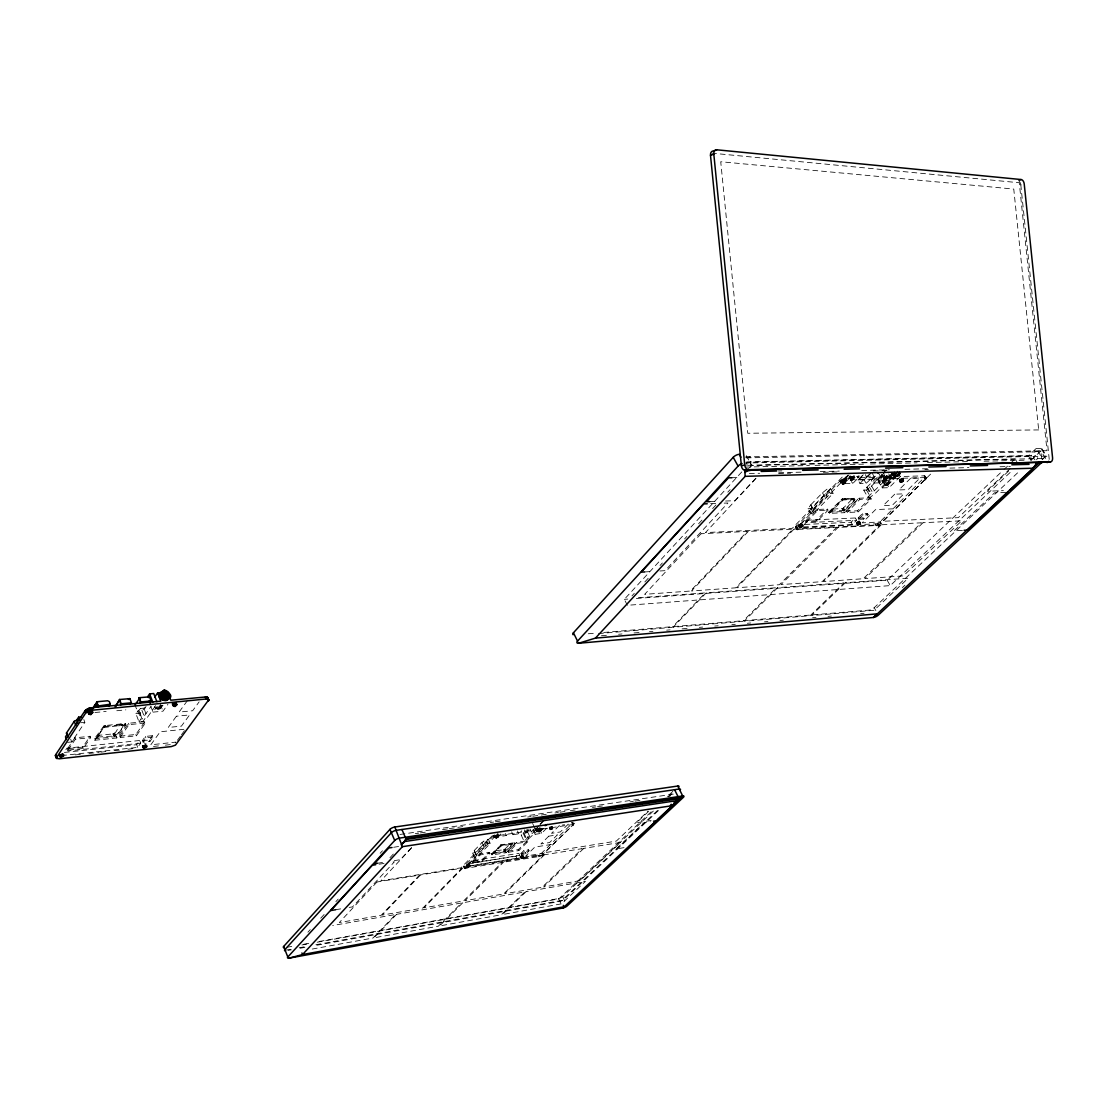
<?xml version="1.0" encoding="UTF-8"?>
<svg xmlns="http://www.w3.org/2000/svg" width="1108" height="1108" viewBox="0 0 1108 1108"><rect width="100%" height="100%" fill="white"/><g stroke="black" fill="none" stroke-linecap="round" stroke-linejoin="round"><path stroke-width="0.75" stroke-dasharray="5 3.75" d="M795.35 527.436L840.39 480.498L844.185 478.448L849.545 478.074L849.282 474.556L842.676 481.301L843.022 480.083L925.111 477.562L926.357 478.282L881.275 523.281L877.855 525.441L796.486 529.499L795.35 527.436L796.763 528.087L876.913 523.724L880.278 521.577L925.319 476.551L924.072 475.831L900.264 476.551L889.087 487.672L882.203 487.908L878.118 480.927L883.685 475.346M892.037 473.615C893.006 476.675 900.098 478.199 897.909 473.435M882.397 481.149C889.89 474.903 889.544 493.877 882.397 481.149L888.616 474.986M879.71 482.853L873.547 483.046C866.373 477.603 880.514 477.271 879.71 482.853L887.245 475.775L880.126 476.426M848.922 477.008L850.459 478.047L857.44 477.839L859.046 476.149L851.581 476.911L850.044 475.858M830.972 511.134L841.18 500.428C843.714 498.461 856.235 497.409 854.406 499.902L843.659 510.497L830.972 511.134L832.454 508.406L832.579 509.14L843.077 508.392L852.19 499.099L842.094 499.306L841.18 500.428M798.466 525.898L800.101 524.236L802.04 524.139L800.419 525.801L798.466 525.898L800.101 527.962L803.037 525.912L801.084 526.009L799.56 527.837M845.82 482.257C844.158 475.914 837.87 485.65 844.116 484.002C848.548 481.675 842.163 481.301 842.26 484.251M495.705 838.091C500.359 833.23 496.245 842.26 494.182 835.155L463.656 866.941L539.97 854.725L572.961 822.635L573.75 824.394L540.635 856.276L464.349 868.52L493.988 837.482L496.758 835.764L573.75 824.394M856.332 522.879C865.016 522.574 853.562 517.921 857.578 525.095C863.492 524.195 858.243 521.065 857.578 525.095M899.253 480.443C909.433 474.404 896.524 481.98 900.361 482.368C905.859 482.312 902.452 477.742 900.361 482.368M535.649 827.995C534.25 832.62 543.363 833.451 540.011 828.438M510.733 843.41L512.755 843.631L500.65 845.529L493.337 852.925L505.248 851.096L512.755 843.631L510.677 843.507L504.251 849.697L494.57 850.861L493.337 852.925L494.57 851.276M94.859 740.241L116.783 737.956L125.897 724.881L125.37 723.51L104.097 725.643L94.346 738.87L94.859 740.241L104.415 726.613L122.06 724.646C125.703 724.674 117.531 735.31 114.166 736.017L96.908 737.097M122.85 724.757C117.988 721.059 118.611 732.956 112.808 733.939L98.529 735.31L97.005 737.693L104.027 726.543L105.842 725.657M466.149 865.583L469.099 864.295L466.191 865.708L467.257 867.384L469.792 865.86L466.884 867.273M845.57 478.199L846.609 479.986L840.834 482.825L797.248 527.394L796.486 529.499M497.104 836.665L496.384 835.072L494.805 836.263L497.035 835.931L497.852 835.1L497.132 834.864M520.137 856.83L523.031 855.584L520.137 856.83L521.217 858.617L523.724 857.121L520.995 858.589M552.199 826.79C546.909 831.512 550.981 823.327 550.205 829.103C549.942 831.374 555.343 826.776 551.147 828.479M871.622 479.75L878.256 472.894M870.805 473.255L864.074 479.792L858.091 479.986L860.002 483.49L866.234 483.282L873.852 476.094L871.844 472.645M104.664 726.502L105.274 725.754M103.681 727.208L104.332 726.225M104.194 726.737L104.761 725.948M900.527 473.462L897.854 476.315L900.527 473.462L898.339 475.429M831.055 511.19L832.26 509.098M831.194 511.217L832.579 509.14M493.656 853.049L494.874 851.249M96.825 737.263L98.446 734.715M97.172 737.734L98.709 735.352M97.407 737.748L99.208 735.338M139.663 740.49L66.868 748.205L64.001 752.47L136.686 744.687L139.663 740.49L140.688 743.191L137.697 747.374L64.998 755.227M67.491 742.374L71.688 741.945L84.859 722.347L83.82 719.563M67.56 748.689L74.859 737.831L90.108 736.266L90.621 737.651L83.252 748.454L68.073 750.074L67.56 748.689L82.754 747.083L90.108 736.266M68.073 750.074L75.372 739.23L90.621 737.651M94.346 738.87L116.271 736.598L125.37 723.51M119.706 735.837L128.473 723.275L144.913 721.627L145.425 722.998L136.339 735.837L120.55 737.485L119.706 735.837L120.55 737.485M155.674 705.588L147.392 717.319L145.037 718.483L142.987 721.391L138.985 721.793L135.868 713.594L141.062 707.874M120.218 737.208L128.999 724.646L145.425 722.998M135.868 713.594L139.857 713.206L146.076 706.516M138.985 721.793L140.951 719.009L142.239 718.884L151.117 706.267M120.038 736.128L135.827 734.479L144.913 721.627M150.923 706.682L153.042 712.139L156.934 706.655M154.4 706.738L156.408 708.649L158.209 706.101M156.408 708.649L157.267 709.023L159.968 705.2M157.267 709.023L158.139 709.217L160.854 705.394M158.139 709.217L161.713 705.408M158.998 709.231L162.502 705.242M159.787 709.051L163.693 704.397M153.042 712.139L163.001 711.17L167.89 704.328M143.126 742.125L142.378 740.573L145.328 736.446L152.599 735.67L153.112 737.028L149.982 741.39L143.126 742.125L145.84 737.79L153.112 737.028M142.378 740.573L149.455 740.047L152.599 735.67M187.391 700.63L179.122 712.07L192.653 710.754L199.121 701.876M177.405 740.283L180.466 736.1M181.49 734.715L184.551 730.532M893.228 474.986L895.153 472.41M895.832 473.033L893.948 475.567L896.566 473.573L899.89 474.21L897.397 476.565L899.377 474.39L896.164 476.592L898.062 474.266M892.591 474.321L894.544 471.717M896.566 473.573L894.696 476.038L897.328 473.989L895.444 476.385L900.541 472.257M841.221 482.465L843.548 481.952L844.698 480.29M307.913 932.188L310.24 929.64M320.724 918.186L324.228 914.377M335.876 901.649L338.203 899.1M380.141 853.285L382.482 850.75M627.363 605.3L624.33 599.331L742.055 471.634M749.59 467.811L751.764 465.457L1042.42 458.49L1036.146 448.505L1028.362 455.859L746.57 462.258M389.947 857.717L393.465 853.908M631.962 595.855L634.302 593.32M644.828 581.949L649.496 576.88M660.022 565.509L662.349 562.975M684.564 538.945L686.891 536.424M698.58 523.779L702.084 519.984M712.61 508.6L716.114 504.805M727.804 492.16L730.13 489.639M411.525 847.648L400.32 859.683L393.825 860.694M755.808 478.254L734.909 500.691L724.909 501.065M411.539 847.897L380.847 880.818L460.997 867.813L494.944 833.008M755.961 478.421L705.477 532.588L792.275 528.308L844.628 474.653M474.169 850.584L481.98 842.551L485.719 839.656L488.393 839.255L490.29 843.465L477.174 856.858L474.473 857.287L472.604 853.091L474.169 850.584L476.44 855.265L474.473 857.287M810.821 504.763L822.468 492.797L827.579 488.711L830.446 488.614L833.174 493.351L813.646 513.281L810.737 513.406L808.064 508.697L810.821 504.763L813.674 510.414L810.737 513.406M488.393 839.255L475.304 852.661L472.604 853.091M808.064 508.697L810.973 508.572L830.446 488.614M476.038 854.78L485.65 845.903L483.753 841.678M813.494 509.486L825.169 497.534L827.357 496.467L824.643 491.717M842.495 480.456L848.271 474.515M847.966 475.083L842.482 480.706L844.116 484.002M842.537 480.997L848.035 475.374M469.778 866.165L468.698 863.825L471.565 860.888L518.835 853.298L519.763 855.348L516.854 858.257L469.612 865.916L472.493 862.98L519.763 855.348M855.362 517.976L804.727 520.317L800.475 524.68L851.082 522.242L855.362 517.976L856.692 520.275L852.398 524.541L801.79 527.02L806.056 522.671L856.692 520.275M472.382 861.332L479.681 853.88L489.501 852.329L489.971 853.368L482.659 860.805L472.839 862.384L472.382 861.332L482.188 859.753L489.501 852.329M806.028 520.552L816.859 509.486L827.413 509.043L828.078 510.22L817.233 521.231L806.693 521.73L806.028 520.552L816.568 520.067L827.413 509.043M849.116 477.285L850.224 476.135M849.351 477.534L850.473 476.398M472.839 862.384L480.138 854.933L489.971 853.368M500.719 833.992L497.963 836.803L506.19 835.543L508.96 832.745M806.693 521.73L817.524 510.663L828.078 510.22M849.545 478.074L844.047 483.67L852.869 483.393L858.354 477.811L893.38 476.759L891.718 473.961M849.628 477.756L850.75 476.62M849.919 477.922L851.041 476.772M850.196 478.019L851.318 476.883M850.459 478.047L851.581 476.911M854.185 475.387L849.794 479.875L852.869 483.393M850.071 479.902L854.476 475.429M850.39 480.013L854.794 475.54M850.709 480.193L856.207 474.598M851.013 480.443L856.512 474.833M851.276 480.72L856.789 475.124M851.498 481.024L856.996 475.429M857.869 477.022L858.991 475.886M857.44 477.839L859.046 476.149M862.55 475.471L858.063 480.027L863.534 474.543L858.118 480.249M500.22 845.861L500.858 844.808L514.611 842.648L515.095 843.687L506.148 852.689L491.952 854.947L491.481 853.908L501.439 844.601M828.618 512.187L842.329 498.766L857.052 498.212L857.73 499.376L844.49 512.685L829.283 513.35L828.618 512.187L843.811 511.522L857.052 498.212M491.952 854.947L501.328 845.847L515.095 843.687M829.283 513.35L843.008 499.943L857.73 499.376M511.633 831.803L512.949 834.698L514.901 832.717M860.002 483.49L866.608 476.301L873.852 476.094M866.234 483.282L863.935 479.764L870.639 473.061M864.074 479.792L870.916 473.407M512.949 834.698L518.779 833.798L521.716 830.834M871.664 479.819L878.229 473.199M532.616 823.438L535.51 829.684L536.341 829.56L524.015 841.194L521.162 834.975L527.477 829.324M897.702 471.177L875.666 493.005L870.569 497.021L867.799 497.118L863.741 490.151L879.253 475.401M491.481 853.908L505.677 851.65L514.611 842.648M528.571 829.795L523.752 834.573L521.162 834.975M863.741 490.151L866.511 490.055L871.594 486.038L882.106 475.069M873.547 483.046L881.913 474.903M883.367 473.158L886.4 470.097L888.893 474.307M508.614 852.232L508.004 851.027L516.605 842.385L527.256 840.723L527.74 841.761L518.876 850.598L508.614 852.232L517.076 843.423L527.74 841.761M846.429 510.996L859.157 498.212L870.528 497.769L871.207 498.932L858.118 512.007L847.149 512.492L846.429 510.996L857.454 510.843L870.528 497.769M884.35 472.95L877.633 479.432M523.059 833.064L526.605 840.778L528.599 838.784L525.746 832.579L529.776 829.421M871.207 498.932L859.836 499.376L847.149 512.492M524.306 829.878L525.621 832.745L531.411 831.859L535.344 827.925M882.425 480.595L888.228 474.778M883.395 479.653L888.048 475M540.025 824.047L543.377 820.682M535.593 829.103L538.945 825.751M540.067 824.629L543.419 821.263M882.536 481.772L889.502 474.792M535.51 829.684L537.435 827.759M867.799 497.118L891.677 474.03M881.553 474.459L884.849 480.069L887.716 477.188L890.541 477.105M882.827 482.437L894.447 470.817M536.078 830.308L538.322 828.078M883.256 483.116L894.876 471.482M536.494 830.861L540.081 827.357M883.796 483.753L895.43 472.133M508.004 851.027L518.406 849.573L527.256 840.723M528.599 838.784L540.372 827.981M537.574 831.72L540.939 828.369M885.112 484.805L896.746 473.185M532.99 829.657L535.15 834.324L541.604 827.884M882.203 487.908L898.2 471.842M538.183 831.983L546.022 824.158M885.804 485.166L899.724 471.357M538.779 832.122L546.632 824.283M886.469 485.373L899.945 472.008M539.347 832.108L547.435 824.075M887.092 485.442L900.015 472.604M539.845 831.956L547.269 824.56M887.605 485.346L899.904 473.102M468.698 863.825L515.926 856.207L518.835 853.298M521.563 854.559L520.995 853.395L523.862 850.542L528.613 849.781L529.084 850.805L526.037 853.839L521.563 854.559L524.333 851.567L529.084 850.805M858.146 517.935L862.37 513.724L867.439 513.503L868.104 514.652L863.617 519.098L858.852 519.333L858.146 517.935L858.852 519.333M535.15 834.324L541.618 833.313L548.072 826.887M858.811 519.084L863.035 514.888L868.104 514.652M520.995 853.395L525.566 852.814L528.613 849.781M858.188 518.17L862.952 517.948L867.439 513.503M559.443 825.488L551.507 833.327L560.329 831.956L568.279 824.13L562.379 825.031M574.65 823.244L544.637 852.689L616.325 841.083L648.069 811.056M930.609 474.127L882.508 521.3L958.309 517.644L1010.399 468.365M160.452 708.704L161.145 705.27M636.352 598.459L887.189 580.246L1002.601 470.817M1003.862 469.626L1008.876 464.861M1010.136 463.67L1015.15 458.92L1016.881 461.69M648.499 811.458L636.532 822.773L653.138 820.169M1008.751 470.914L987.27 491.232L1003.405 490.622M630.812 605.037L890.264 585.606L1012.324 470.401M651.185 811.776L558.889 898.851L317.22 942.215M669.246 794.727L673.512 790.697M319.104 941.495L558.571 898.56A3.241 0.956 -24.8 0 0 562.67 896.566L654.496 809.99M668.332 796.943L673.359 792.206M657.543 810.433L561.922 900.402L314.45 944.985M658.457 810.557L563.986 899.405A3.241 0.956 -24.8 0 1 559.872 901.4L313.564 945.83M603.818 632.46L869.268 610.092A3.92 1.33 -28.5 0 0 874.212 607.683L1019.582 470.983M1030.855 460.388L1040.883 450.956A4.349 1.537 -30.8 0 0 1040.994 448.421L1036.146 448.505M902.397 587.614L904.904 585.259M1042.102 459.681L1045.883 456.15L1040.994 448.421M1042.254 459.446L1045.883 456.15A4.349 1.524 -30.8 0 1 1045.758 458.67L1040.883 450.956M175.452 742.595L176.02 742.097L150.799 744.811L160.175 731.779L183.886 729.313M898.353 474.833L900.61 472.894M125.897 724.881L103.57 727.54L103.058 726.155M1049.151 459.391A4.21 2.631 81.2 0 0 1049.124 458.31L1020.814 184.939L1024.221 183.942M745.906 457.646L750.116 456.828L751.279 468.518M898.117 473.767L899.253 473.739M312.248 949.057L372.967 938.033L395.611 914.515L332.691 925.512M285.642 950.179L290.725 949.265M299.202 947.742L307.678 946.218M288.08 950.429L291.473 949.819M299.977 948.282L306.764 947.063M286.834 947.285L295.324 945.761M303.814 944.238L310.614 943.019M301.902 944.972L308.716 943.753M144.525 743.703L146.131 743.8M746.238 457.881L1035.107 451.815L1040.841 450.831L1041.714 459.294M335.766 909.71L340.793 908.865M349.159 907.438L352.51 906.87L394.406 861.802L391.013 862.329M624.026 847.648L616.145 848.936L644.025 822.69L650.368 821.693M551.438 844.421L534.818 847.08L525.704 856.096L542.255 853.409L542.408 855.334L540.607 854.434L541.258 855.985L539.319 854.974L539.998 856.512L538.71 855.154L539.388 856.692L538.128 855.279L538.834 856.803M377.579 863.229L385.709 861.955M379.102 864.198L384.213 863.395M490.29 843.465L487.631 843.88L485.719 839.656M393.672 847.26L398.575 846.512M399.988 834.462L675.16 793.854M415.251 833.673L418.658 833.174M420.361 832.925L427.176 831.914M442.507 829.643L447.618 828.881M449.322 828.632L456.136 827.621M457.839 827.371L464.654 826.36M490.207 822.579L493.614 822.067M495.318 821.817L502.132 820.806M527.685 817.025L531.092 816.513M532.796 816.264L539.61 815.253M541.313 815.003L548.128 813.992M554.942 812.981L558.349 812.483M560.052 812.233L568.57 810.973M570.274 810.724L575.384 809.962M592.42 807.441L595.827 806.929M597.531 806.679L604.345 805.668M629.898 801.887L633.305 801.389M635.009 801.126L641.823 800.115M667.376 796.333L670.783 795.835M75.399 754.894L82.186 754.16M88.972 753.426L99.166 752.318M100.856 752.138L105.953 751.584M114.443 750.67L121.229 749.936M128.016 749.202L133.112 748.648M153.486 746.446L158.583 745.892M165.369 745.158L170.466 744.604M140.688 743.191L67.879 750.975L66.868 748.205M80.69 722.762L84.859 722.347M94.942 712.513L106.16 711.447M116.783 710.74L125.855 709.868M145.411 707.984L136.464 708.843L135.01 705.048M601.436 635.729L606.588 635.286M618.596 634.261L622.031 633.97M634.039 632.945L639.191 632.502M649.496 631.629L652.931 631.338M666.656 630.161L670.091 629.87M682.099 628.845L687.251 628.402M699.273 627.377L702.707 627.086M714.715 626.062L718.15 625.771M731.876 624.593L735.31 624.303M747.332 623.278L750.767 622.987M764.492 621.81L767.927 621.519M779.935 620.494L783.37 620.203M812.552 617.71L815.987 617.419M827.995 616.394L831.429 616.09M860.611 613.61L864.046 613.306M588.293 633.762L596.921 633.042M598.445 633.596L672.057 627.377L705.256 592.891L636.311 597.877M624.33 599.331L627.765 599.082M644.607 571.95L653.111 571.409M659.925 570.98L665.035 570.662L727.928 502.99L722.762 503.184M962.423 530.372L954.14 530.815L994.555 492.783L1006.161 492.34M893.27 508.821L875.583 509.583L862.19 522.851L879.807 522.006L880.721 523.779L879.156 522.491L880.071 524.264L877.688 523.378L878.616 525.109L876.165 523.987L877.12 525.704L875.459 524.167L876.442 525.871L874.835 524.25L875.832 525.954M710.699 503.655L721.045 503.254M709.909 501.619L718.247 501.315M833.174 493.351L830.308 493.448L827.579 488.711M884.849 480.069L885.735 480.041L882.439 474.432M878.118 480.927L885.001 480.72L889.087 487.672M731.889 477.728L740.241 477.493M778.412 470.983L781.86 470.886M749.34 473.545L759.714 473.268M778.73 472.756L794.298 472.327M796.029 472.285L801.209 472.146M820.225 471.62L839.241 471.108M861.719 470.498L889.378 469.75M904.931 469.335L927.41 468.712M949.888 468.102L968.904 467.59M1000.025 466.745L1010.399 466.468M886.4 470.097L883.588 470.18L887.716 477.188M778.578 473.518L790.627 473.185M823.327 472.299L838.811 471.869M873.229 470.928L888.713 470.498M924.848 469.501L928.296 469.418M745.421 467.091L809.408 465.512M815.086 465.346L863.492 464.155M870.417 463.989L917.092 462.839M927.465 462.59L970.677 461.524M984.07 461.219L1025.565 460.194M744.16 463.102L1045.883 456.15M747.872 465.305L1015.15 458.92M746.64 462.036L1035.481 455.499M745.656 456.911L1047.018 450.693L1019.277 182.751L711.987 153.181M851.747 498.919L854.739 499.348M852.121 499.334L854.725 499.459M852.01 499.486L854.559 499.736M851.858 499.653L854.406 499.902M120.37 724.618L122.933 724.978L120.329 724.757M120.246 724.923L122.794 725.283M510.58 843.617L512.575 843.922M842.094 499.306L842.842 499.611M841.235 499.625L841.983 499.846M880.278 521.577L880.721 523.779M880.14 521.716L881.275 523.281M542.588 853.118L542.892 854.988M114.595 733.053L115.814 735.296M114.29 733.371L115.647 735.449M114.096 733.524L115.454 735.587M113.875 733.648L115.232 735.726M113.625 733.745L114.983 735.823M113.362 733.842L114.72 735.906M113.085 733.898L114.443 735.975M112.808 733.939L114.166 736.017M1041.949 448.74L1046.825 456.468M1028.362 455.859L1031.036 460.125M925.222 476.232L926.26 477.964M924.972 476.011L926.357 478.282M924.584 475.872L926.302 478.67M925.069 477.396L926.108 479.127M924.072 475.831L925.111 477.562M924.723 477.88L925.762 479.612M924.252 478.407L925.291 480.124M902.549 478.379L903.823 480.664M902.258 478.351L903.283 480.096M902.632 479.21L903.671 480.955M901.87 478.407L903.394 481.26M898.616 473.767L900.264 476.551M901.427 478.531L903.034 481.565M900.97 478.739L902.618 481.869M900.499 478.988L901.538 480.734M901.123 480.373L902.147 482.119M900.084 479.279L901.109 481.024M900.652 480.581L901.69 482.326M899.724 479.598L900.749 481.343M900.208 480.706L901.247 482.451M899.447 479.902L900.859 482.506M899.294 480.193L900.569 482.479M884.198 474.556L887.591 481.107L884.295 475.512M878.145 472.465L880.168 475.9M865.306 474.667L866.567 476.828M871.594 486.038L875.666 493.005M869.448 487.091L873.52 494.071M867.439 487.285L871.511 494.265M866.553 487.312L870.625 494.306M866.511 490.055L870.569 497.021M857.73 476.745L858.354 477.811M859.157 498.212L859.836 499.376M844.919 478.268L845.958 480.055M844.185 478.448L845.224 480.235M843.41 478.711L845.792 482.506M844.158 480.152L845.639 482.797M843.756 480.193L844.795 481.98M844.338 481.329L845.376 483.116M842.606 479.071L844.338 482.119M843.977 481.648L845.016 483.434M862.37 513.724L863.035 514.888M842.828 480.54L843.867 482.326M843.548 481.952L844.587 483.739M841.817 479.487L842.856 481.288M841.928 481.094L843.631 484.21M841.069 479.972L842.094 481.772M862.952 517.948L863.617 519.098M841.568 481.426L843.188 484.334M840.39 480.498L842.786 484.39M841.152 482.035L842.468 484.362M857.454 510.843L858.118 512.007M839.809 481.038L840.834 482.825M859.503 521.12L860.764 523.336M859.212 521.092L860.611 523.613M858.825 521.148L860.348 523.904M858.395 521.272L860.002 524.209M857.938 521.48L859.6 524.486M857.495 521.716L859.143 524.735M857.08 522.006L858.686 524.929M856.733 522.311L858.257 525.053M856.484 522.602L857.467 524.319M856.886 523.391L857.883 525.109M842.329 498.766L843.008 499.943M841.388 499.237L842.052 500.414M887.189 580.246L890.264 585.606M851.082 522.242L852.398 524.541M843.811 511.522L844.49 512.685M822.468 492.797L825.169 497.534M874.212 607.683L875.888 610.633M816.859 509.486L817.524 510.663M811.001 505.691L813.674 510.414M810.973 508.572L813.646 513.281M816.568 520.067L817.233 521.231M542.491 853.215L543.294 854.642M804.727 520.317L806.056 522.671M801.943 523.973L803.009 526.148M801.721 523.876L802.718 525.635M801.403 523.849L802.871 526.425M801.015 523.904L802.621 526.729M800.558 524.042L802.275 527.034M800.101 524.236L801.86 527.325M800.419 525.801L801.403 527.574M799.644 524.5L800.627 526.258M799.228 524.79L800.932 527.768M799.505 526.148L800.488 527.907M798.882 525.095L799.865 526.854M798.633 525.4L800.101 527.962M798.48 525.663L799.782 527.948M796.25 525.635L797.248 527.394M795.821 526.134L796.804 527.907M796.763 528.087L797.76 529.859M795.516 526.619L796.5 528.391M796.223 528.073L797.206 529.832M795.35 527.062L796.777 529.721M746.293 455.665L751.764 465.457M505.026 849.199L505.844 850.681M505.719 850.805L504.902 849.324L505.58 850.902M504.597 849.531L505.414 851.013M504.251 849.697L505.248 851.096M504.071 849.767L504.888 851.249M503.877 849.822L504.694 851.304M503.697 849.864L504.5 851.332M572.781 822.468L573.695 824.671M572.476 822.371L573.501 824.975M572.074 822.358L572.794 823.895M572.476 823.784L573.196 825.322M571.576 822.399L572.31 823.95M552.047 826.568L552.85 828.521M551.826 826.526L552.684 828.729M551.535 826.554L552.255 828.105M551.188 826.623L552.435 828.936M551.382 827.607L552.116 829.158M550.801 826.748L551.535 828.313M551.022 827.801L551.742 829.352M550.053 827.122L551.355 829.518M550.247 828.091L550.981 829.643M549.734 827.33L550.454 828.895M549.471 827.551L550.621 829.726M549.305 827.759L550.33 829.754M549.236 827.925L550.108 829.712M539.457 828.659L541.618 833.313M562.67 896.566L565.205 902.05M530.081 828.992L531.411 831.859M558.571 898.56L561.091 904.045M527.491 831.72L530.358 837.939M523.89 832.939L526.757 839.158M517.464 830.917L518.779 833.798M525.566 852.814L526.037 853.839M523.862 850.542L524.333 851.567M522.893 855.501L523.765 857.246M522.685 855.459L523.696 857.412M516.605 842.385L517.076 843.423M522.38 855.487L523.53 857.606M522.588 856.276L523.281 857.814M522.034 855.57L522.976 858.021M521.66 855.695L522.367 857.232M521.91 856.678L522.616 858.215M518.406 849.573L518.876 850.598M521.286 855.861L521.993 857.398M521.536 856.844L522.228 858.381M520.926 856.055L521.854 858.506M520.608 856.262L521.314 857.8M520.372 856.47L521.508 858.589M520.206 856.664L521.217 858.617M515.926 856.207L516.854 858.257M505.234 833.438L506.19 835.543M497.935 833.618L498.655 835.21M505.677 851.65L506.148 852.689M497.34 833.742L498.572 836.692M497.437 834.836L498.503 836.872M497.617 835.487L498.337 837.08M497.007 834.698L498.088 837.302M496.772 834.947L497.492 836.526M497.035 835.931L497.755 837.51M500.858 844.808L501.328 845.847M496.675 836.125L497.381 837.717M495.982 835.238L496.993 837.883M495.608 835.446L496.329 837.039M500.553 846.235L500.484 845.626M495.885 836.429L496.606 838.022M495.29 835.667L496.01 837.26M494.75 834.809L496.245 838.091M494.874 836.097L495.927 838.119M493.683 835.529L494.39 837.122M493.268 835.889L493.988 837.482M481.98 842.551L483.877 846.761M479.681 853.88L480.138 854.933M482.188 859.753L482.659 860.805M474.57 851.069L477.174 856.858M471.565 860.888L472.493 862.98M468.726 864.185L469.626 866.359M468.421 864.212L469.376 866.581M468.061 864.295L468.767 865.86M468.365 865.223L469.058 866.788M467.673 864.42L468.379 865.985M468.005 865.417L468.698 866.982M467.285 864.586L468.31 867.149M466.925 864.78L467.922 867.287M466.606 865.002L467.562 867.37M466.371 865.21L467.064 866.775M466.205 865.403L467.257 867.384M465.166 867.135L465.859 868.7M464.03 865.833L465.332 868.755M463.753 866.165L464.903 868.741M463.601 866.47L464.571 868.658M843.659 507.935L844.448 509.929M843.479 508.101L844.268 510.096M843.271 508.253L844.074 510.248M843.077 508.392L843.867 510.386M842.856 508.503L843.659 510.497M842.648 508.6L843.437 510.594M842.426 508.669L843.23 510.663M842.219 508.724L843.008 510.705M842.011 508.738L842.814 510.733M160.355 704.369L163.001 711.17M144.234 709.134L147.392 717.319M141.893 710.297L145.037 718.483M139.096 710.685L142.239 718.884M139.857 713.206L142.987 721.391M149.455 740.047L149.982 741.39M137.808 710.81L140.951 719.009M145.328 736.446L145.84 737.79M135.827 734.479L136.339 735.837M136.686 744.687L137.697 747.374M128.473 723.275L128.999 724.646M116.271 736.598L116.783 737.956M104.097 725.643L104.609 727.014M82.754 747.083L83.252 748.454M74.859 737.831L75.372 739.23M70.677 739.175L71.688 741.945M1019.111 181.227A4.224 2.59 76.9 0 1 1020.814 184.939M1031.188 460.042A5.969 4.903 -88.1 0 1 1035.107 451.815M1034.997 459.806A2.244 1.842 -88.1 0 1 1034.263 456.358A2.244 1.842 -88.1 0 1 1037.185 456.344A2.244 1.842 -88.1 0 1 1036.409 459.792M746.598 463.019A2.535 1.814 89.8 0 1 746.847 465.54M176.366 716.239L168.25 727.471L181.421 726.128L189.607 714.923L176.366 716.239M377.011 881.996L339.27 922.576L381.207 915.263L419.53 875.085L377.011 881.996M701.045 533.751L644.69 594.317L690.395 591.049L747.249 531.452L701.045 533.751M420.528 874.932L382.191 915.097L422.937 907.992L461.787 868.215L420.528 874.932M748.329 531.397L691.475 590.98L735.615 587.836L792.885 529.181L748.329 531.397M396.553 914.349L373.895 937.867L438.366 926.177L461.51 902.992L396.553 914.349M706.281 592.808L673.068 627.28L742.734 621.394L776.348 587.739L706.281 592.808M462.839 868.049L423.976 907.812L463.587 900.915L502.921 861.525L462.839 868.049M794.02 529.125L736.737 587.752L779.367 584.719L837.025 526.992L794.02 529.125M462.77 902.771L439.613 925.942L501.259 914.765L524.846 891.926L462.77 902.771M504.417 861.29L465.055 900.665L503.558 893.962L543.349 854.96L504.417 861.29M777.705 587.642L744.091 621.283L810.114 615.702L844.061 582.836L777.705 587.642M838.617 526.909L780.96 584.595L822.164 581.658L880.126 524.86L838.617 526.909M910.582 478.337L898.837 489.944L908.214 489.611L919.959 478.047L910.582 478.337M548.765 836.18L540.939 843.922L549.554 842.565L557.407 834.836L548.765 836.18M894.724 494.196L883.173 505.608L892.342 505.22L903.906 493.849L894.724 494.196M544.457 854.78L504.652 893.768L542.089 887.245L582.282 848.617L544.457 854.78M881.303 524.79L823.341 581.575L863.187 578.736L921.399 522.81L881.303 524.79M526.051 891.718L502.464 914.543L561.465 903.837L585.439 881.345L526.051 891.718M845.349 582.753L811.402 615.605L874.06 610.3L908.241 578.196L845.349 582.753M583.833 848.368L543.612 886.982L580.038 880.638L620.605 842.399L583.833 848.368M923.033 522.727L864.808 578.625L903.352 575.883L961.786 520.802L923.033 522.727M1038.681 429.918L747.775 433.256L720.726 161.74L1013.765 189.066L1038.681 429.918"/><path stroke-width="1.5" d="M110.246 704.217L109.429 701.669L107.601 700.768L97.726 701.683L96.673 702.86L98.792 705.893L110.246 704.217L108.903 705.99L98.03 707.015L96.576 705.893L97.338 704.771M120.772 704.923L119.706 699.494L129.927 698.663L131.409 702.804L129.858 704.065M129.83 698.622L128.473 699.106L129.955 698.996M140.481 703.068L139.428 697.68L149.511 696.849L151.007 700.976L149.455 702.223M149.525 697.112L148.084 697.292L149.414 696.807M139.123 698.151L139.83 698.054L139.082 697.901L139.83 698.054L135.079 704.743M121.284 704.176L119.609 699.522L115.357 706.655M56.868 756.722L55.511 755.988L55.719 754.645L84.97 710.824L89.402 708.067L97.047 707.153L96.576 705.893M208.733 699.827L206.13 698.996L89.249 710.505L85.745 712.943L56.259 758.066L59.167 758.8L171.228 746.598L175.452 745.13L208.733 699.827L207.695 697.444L206.088 696.932L170.812 700.214L169.205 696.101M169.455 696.129C164.953 680.437 156.103 703.248 169.455 696.129L167.64 698.677M207.861 698.677L207.93 697.805M92.698 712.693C84.305 708.58 92.227 720.519 91.922 710.588M177.003 704.619C168.901 700.671 176.532 712.125 176.2 702.569M402.329 843.16A5.457 3.144 81.8 0 0 404.434 841.581L405.902 838.714L678.705 797.982L677.099 800.613A4.944 3.352 80.5 0 1 673.969 801.943M67.962 737.249L66.438 733.08L74.264 721.322L76.66 720.131L78.626 717.167L81.41 716.904M92.241 709.148L97.047 701.946M92.587 708.594L97.365 701.766M93.197 708.538L97.726 701.683M96.742 706.212L97.504 705.09M96.992 706.502L97.753 705.38M97.31 706.752L98.058 705.63M97.656 706.918L98.418 705.796M98.03 707.015L98.792 705.893M98.39 707.029L99.152 705.907M108.57 706.073L109.332 704.951M109.166 705.838L110.191 703.566M108.903 705.99L110.26 703.899M115.343 706.918L119.609 699.522M120.855 703.802L131.409 702.804M140.591 701.946L151.007 700.976M147.627 696.738L149.608 693.899L153.707 693.525L156.907 701.766M154.718 697.057L157.613 692.916L162.627 692.458L164.635 690.229C185.285 701.059 145.771 704.896 164.635 690.229M160.48 694.785L162.71 691.669M161.519 693.802L163.305 691.24M161.352 694.813L164.053 690.99M160.341 697.029L162.142 694.481M162.17 694.744L164.87 690.907M162.156 696.115L165.757 691.018M162.128 697.68L166.629 691.309M163.859 696.863L167.46 691.766M164.607 697.444L168.208 692.361M165.217 698.151L168.818 693.054M165.66 698.913L169.275 693.83M166.823 698.442L169.538 694.619M166.879 699.217L169.593 695.409M563.307 905.361L563.958 906.787L562.919 908.02L289.299 958.101A3.587 1.136 -22.5 0 1 287.803 957.021L283.648 946.467L389.947 829.38A3.836 1.343 -23.6 0 1 394.808 827.011L677.75 786.043A3.476 1.094 -26 0 1 678.802 787.012M63.627 755.836L63.849 754.783L62.131 754.687L59.804 756.515L63.627 755.836L62.865 753.759M573.168 634.745A4.321 1.704 -26.1 0 1 573.432 632.779L733.219 457.313A4.806 2.022 -29 0 1 739.285 454.322L740.906 457.244M146.602 746.861L146.893 745.822L145.287 745.726L142.96 747.512L146.602 746.861L145.84 744.839M287.803 957.021L394.711 840.473A3.85 1.33 -23.6 0 1 399.572 838.091L682.694 795.96A3.476 1.08 -26 0 1 683.345 797.358L567.047 906.039A3.241 0.942 -24.8 0 1 562.919 908.02L682.694 795.96L677.75 786.043M1041.977 462.202L878.395 615.065A3.92 1.316 -28.5 0 1 873.45 617.488L578.611 643.249A4.335 1.69 -26.1 0 1 577.545 641.116L738.08 466.094A4.806 2.008 -28.9 0 1 742.097 463.532M401.248 844.85L406.221 839.462L679.038 798.646L674.578 789.699M745.241 472.52L748.496 468.989M682.694 795.96L671.96 805.724L402.398 846.678L302.553 954.542L289.299 958.101M578.611 643.249L595.453 638.111L745.199 476.343L1032.587 468.241L1038.639 462.742M673.678 803.66L679.038 798.646M1034.595 465.803L1037.947 462.673M1039.581 462.036L873.45 617.488L876.968 613.874L595.453 638.111M628.748 846.858L656.712 820.709L653.54 821.194M658.11 819.394L673.733 804.782L670.395 805.294M1007.823 492.271L967.381 530.109L964.071 530.275M1009.859 490.373L1032.559 469.141M90.995 713.843L90.205 711.738L91.632 710.907L92.421 713.012M174.247 705.99C171.546 703.954 177.294 701.489 176.726 704.937M128.916 699.508L129.927 698.926M61.134 756.903C58.572 754.673 63.779 752.789 63.239 756.141M144.178 747.9C141.63 745.739 146.699 743.897 146.214 747.152M148.403 697.514L149.511 696.946M129.608 698.594L128.473 699.106M149.206 696.78L148.084 697.292M148.333 697.431L149.511 696.849M128.736 699.245L129.913 698.746M716.779 149.802L713.455 151.007A4.806 3.31 73.5 0 0 710.505 155.369L741.377 465.706A4.764 3.379 79.9 0 0 745.241 470.346L1050.37 461.981A4.21 2.631 81.2 0 0 1052.572 457.729L1024.221 183.942A4.224 2.59 76.9 0 0 1021.119 179.538L716.779 149.802A4.806 3.31 73.6 0 0 713.815 154.178L710.505 155.369M1018.861 180.216L1021.119 179.538M741.377 465.706L744.756 465.055A4.778 3.379 79.9 0 0 748.634 469.709L1050.37 461.981M745.241 470.346L748.634 469.709M745.213 471.357L751.446 470.18M563.958 906.787L302.553 954.542L301.916 952.949M335.766 909.71L330.738 910.568L372.302 865.265L375.709 864.725M1035.703 463.74L1042.06 462.673M88.972 714.037L88.197 711.918L89.637 711.904L90.427 714.009M377.579 863.229L374.338 863.741L388.783 847.994L392.038 847.509M404.434 841.581L677.099 800.613M644.607 571.95L641.2 572.157L703.815 503.918L707.25 503.78M709.909 501.619L706.585 501.744L728.538 477.825L731.889 477.728M761.127 471.44L776.68 471.025M802.607 470.346L818.175 469.93M844.102 469.238L859.656 468.836M885.583 468.144L902.868 467.687M928.809 467.008L946.094 466.551M970.289 465.914L987.574 465.457M1011.784 464.806L1029.069 464.349M119.927 699.993L119.816 700.256M66.438 733.08L67.436 733.87L65.469 736.834L66.48 739.604M139.525 698.428L141.007 702.334M167.793 694.924L168.638 696.6M733.219 457.313L738.08 466.094M671.213 804.242L671.96 805.724M573.432 632.779L577.545 641.116M401.927 829.504L406.221 839.462M394.808 827.011L402.398 846.678M389.947 829.38L394.711 840.473M207.695 697.444L208.789 700.242M207.307 697.181L208.664 700.713M206.767 697.015L208.373 701.212M206.088 696.932L206.905 698.968M205.312 696.96L206.13 698.996M175.521 703.192L176.324 705.242M175.05 703.469L175.853 705.505M174.51 703.691L175.313 705.741M173.97 703.857L174.773 705.907M172.973 703.94L173.776 705.99M172.599 703.871L173.402 705.921M172.336 703.719L173.139 705.768M157.613 692.916L160.812 701.156L109.9 705.948L109.429 704.688M149.608 693.899L152.807 702.153M149.22 700.865L150.286 703.608M144.982 745.407L145.757 747.415M144.469 745.629L145.231 747.637M143.929 745.781L144.705 747.803M142.96 745.892L143.721 747.914M142.586 745.822L143.347 747.845M91.258 707.707L92.047 709.812M92.061 710.283L92.837 712.389M90.357 707.832L91.133 709.951M91.244 711.225L92.019 713.33M89.402 708.067L90.191 710.186M90.759 711.502L91.535 713.607M88.46 708.386L89.249 710.505M89.083 711.987L89.873 714.092M87.56 708.788L88.335 710.907M88.598 712.001L89.374 714.106M87.906 711.765L88.682 713.884M86.729 709.259L87.504 711.364M85.995 709.757L86.784 711.876M85.399 710.297L86.189 712.402M84.97 710.824L85.745 712.943M78.626 717.167L79.665 719.965M76.66 720.131L77.685 722.928M74.264 721.322L75.801 725.518M62.006 754.34L62.754 756.404M61.48 754.562L62.228 756.639M60.926 754.728L61.674 756.806M59.901 754.839L60.649 756.916M59.5 754.77L60.248 756.847M59.209 754.631L59.957 756.709M55.719 754.645L57.007 758.648M55.469 755.144L56.217 757.221M55.4 755.601L56.55 758.398M713.815 154.178L744.756 465.055M744.673 469.723L745.199 476.343M1048.653 461.274A4.21 2.631 81.2 0 1 1046.921 462.548M679.883 790.42A3.476 1.094 -26 0 0 679.232 789.021L396.235 830.335A3.85 1.343 -23.6 0 0 391.373 832.704L284.894 949.625A3.587 1.15 -22.5 0 0 285.088 950.789M284.41 947.672A3.587 1.15 -22.5 0 1 283.648 946.467M168.79 697.458L168.028 699.66L170.355 695.658L168.79 697.458M161.38 692.251C160.328 696.309 165.909 700.117 169.316 697.721L166.685 700.505L167.834 698.4L165.826 700.685L166.934 698.483L164.898 700.671L165.992 698.386L163.942 700.491L165.037 698.109L163.001 700.131L164.109 697.68L162.1 699.619L163.264 697.098L161.311 698.968L162.516 696.392L160.632 698.22L161.92 695.589L160.12 697.389L161.491 694.744L159.787 696.53L161.256 693.885L159.649 695.672L161.726 691.558L159.968 694.107L161.38 692.251M163.749 690.312L162.627 692.458L160.411 693.483L163.749 690.312"/></g></svg>
